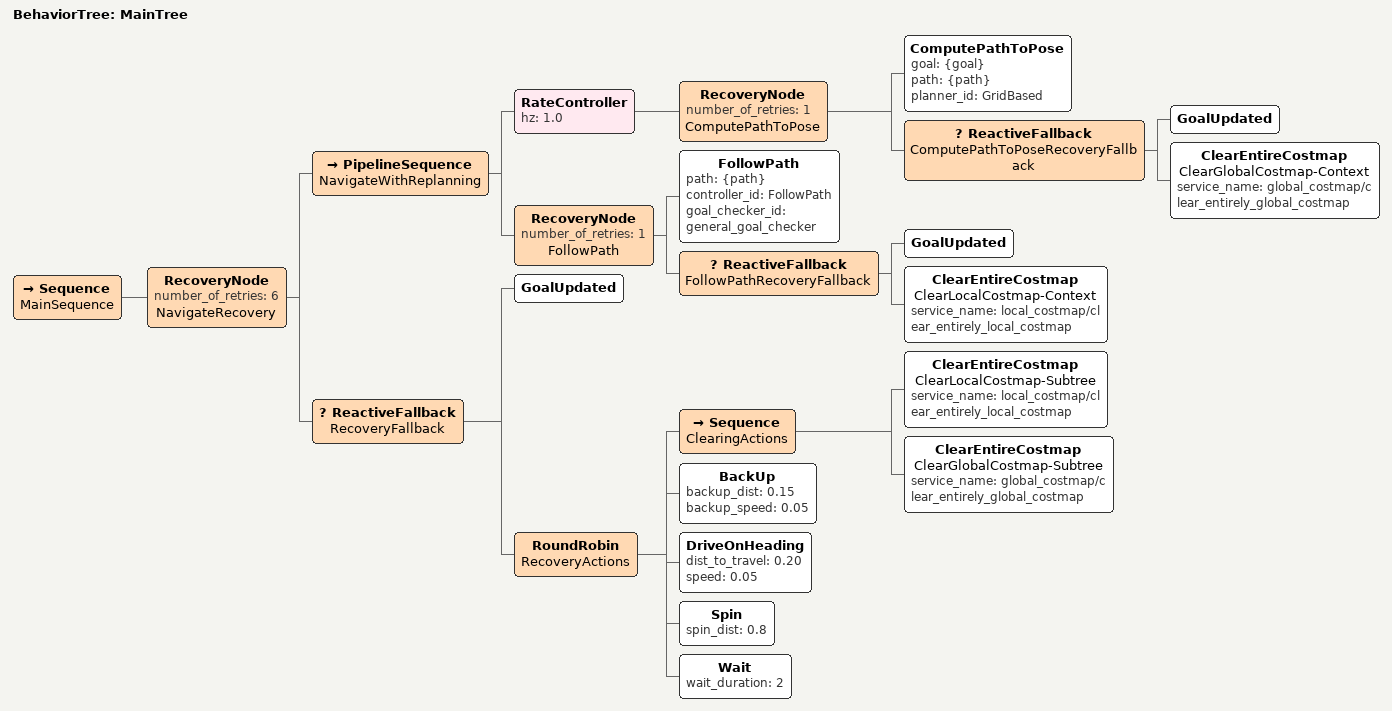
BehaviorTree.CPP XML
<root main_tree_to_execute="MainTree">
    <BehaviorTree ID="MainTree">
      <Sequence name="MainSequence">
        <RecoveryNode number_of_retries="6" name="NavigateRecovery">
          <PipelineSequence name="NavigateWithReplanning">
            <RateController hz="1.0">
              <RecoveryNode number_of_retries="1" name="ComputePathToPose">
                <ComputePathToPose goal="{goal}" path="{path}" planner_id="GridBased"/>
                <ReactiveFallback name="ComputePathToPoseRecoveryFallback">
                  <GoalUpdated/>
                  <ClearEntireCostmap name="ClearGlobalCostmap-Context" service_name="global_costmap/clear_entirely_global_costmap"/>
                </ReactiveFallback>
              </RecoveryNode>
            </RateController>
            <RecoveryNode number_of_retries="1" name="FollowPath">
              <FollowPath path="{path}" controller_id="FollowPath" goal_checker_id="general_goal_checker"/>
              <ReactiveFallback name="FollowPathRecoveryFallback">
                <GoalUpdated/>
                <ClearEntireCostmap name="ClearLocalCostmap-Context" service_name="local_costmap/clear_entirely_local_costmap"/>
              </ReactiveFallback>
            </RecoveryNode>
          </PipelineSequence>
          <ReactiveFallback name="RecoveryFallback">
            <GoalUpdated/>
            <RoundRobin name="RecoveryActions">
              <Sequence name="ClearingActions">
                <ClearEntireCostmap name="ClearLocalCostmap-Subtree" service_name="local_costmap/clear_entirely_local_costmap"/>
                <ClearEntireCostmap name="ClearGlobalCostmap-Subtree" service_name="global_costmap/clear_entirely_global_costmap"/>
              </Sequence>
              <BackUp backup_dist="0.15" backup_speed="0.05"/>
              <DriveOnHeading dist_to_travel="0.20" speed="0.05"/>
              <Spin spin_dist="0.8"/>
              <Wait wait_duration="2"/>
            </RoundRobin>
          </ReactiveFallback>
        </RecoveryNode>
      </Sequence>
    </BehaviorTree>
</root>
